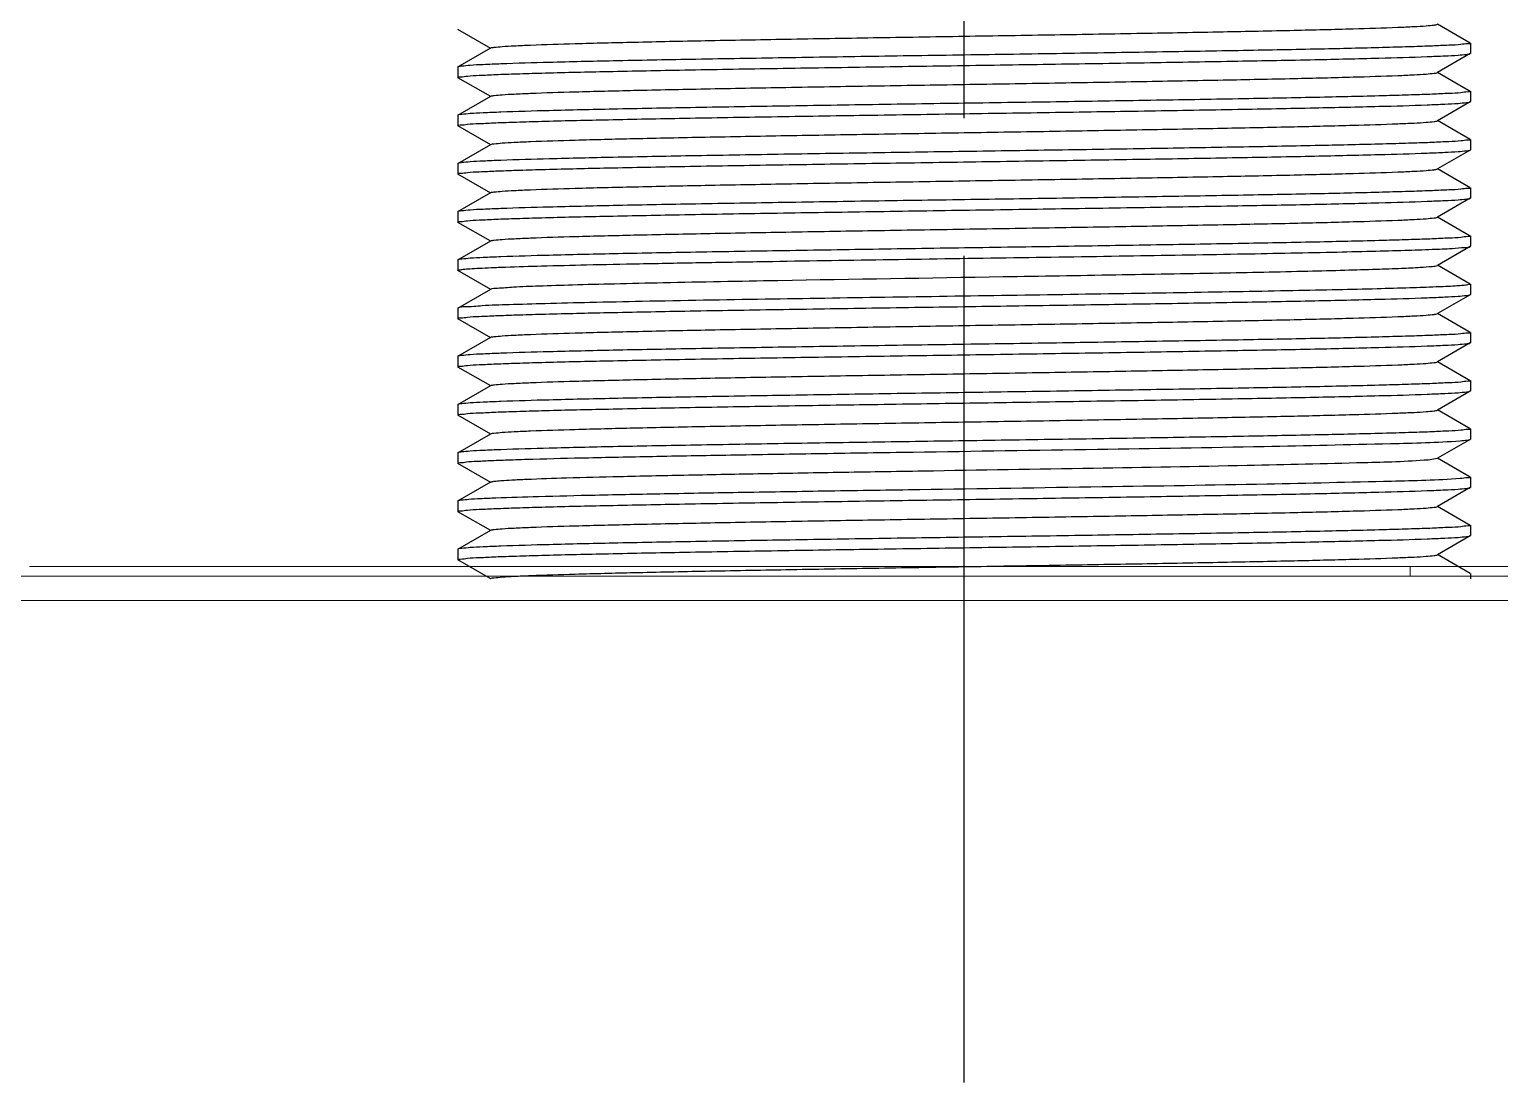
# Model space of a CAD drawing. Header units: millimetres. Extents: x -6909 to -4533, y -2578 to 782.
# Drawn here: x -6046.3 to -6015.81, y 561.09 to 582.93 of the extents above; entities that cross this region are included whole.
import ezdxf

# ---------------------------------------------------------------- set-up
doc = ezdxf.new("R2010")
doc.units = ezdxf.units.MM
doc.linetypes.add('CENTER2', pattern=[28.575, 19.05, -3.175, 3.175, -3.175])
doc.linetypes.add('HIDDENX2', pattern=[19.05, 12.7, -6.35])
doc.layers.add('HIDDEN', color=8, linetype='HIDDENX2')

msp = doc.modelspace()

# ---------------------------------------------------------------- linework, layer by layer
at = {"color": 7, "linetype": 'Continuous'}
for p, q in [((-6017.098, 583.044), (-6016.418, 582.651)), ((-6036.731, 582.535), (-6037.411, 582.927)), ((-6016.414, 582.647), (-6016.414, 582.432)), ((-6037.411, 582.151), (-6036.731, 582.544)), ((-6016.418, 582.427), (-6017.098, 582.035)), ((-6016.418, 582.427), (-6016.414, 582.432)), ((-6037.411, 582.151), (-6037.414, 582.147)), ((-6037.414, 582.147), (-6037.414, 581.932)), ((-6017.098, 582.044), (-6016.418, 581.651)), ((-6036.731, 581.535), (-6037.411, 581.927)), ((-6037.411, 581.151), (-6036.731, 581.544)), ((-6016.418, 581.427), (-6017.098, 581.035)), ((-6016.418, 581.427), (-6016.414, 581.432)), ((-6016.414, 581.647), (-6016.414, 581.432)), ((-6037.411, 581.151), (-6037.414, 581.147)), ((-6037.414, 581.147), (-6037.414, 580.932)), ((-6036.731, 580.535), (-6037.411, 580.927)), ((-6017.098, 581.044), (-6016.418, 580.651)), ((-6037.411, 580.151), (-6036.731, 580.544)), ((-6016.414, 580.647), (-6016.414, 580.432)), ((-6016.418, 580.427), (-6017.098, 580.035)), ((-6016.418, 580.427), (-6016.414, 580.432)), ((-6037.411, 580.151), (-6037.414, 580.147)), ((-6037.414, 580.147), (-6037.414, 579.932)), ((-6036.731, 579.535), (-6037.411, 579.927)), ((-6017.098, 580.044), (-6016.418, 579.651)), ((-6016.414, 579.647), (-6016.414, 579.432)), ((-6037.411, 579.151), (-6036.731, 579.544)), ((-6016.418, 579.427), (-6017.098, 579.035)), ((-6016.418, 579.427), (-6016.414, 579.432)), ((-6037.411, 579.151), (-6037.414, 579.147)), ((-6037.414, 579.147), (-6037.414, 578.932)), ((-6017.098, 579.044), (-6016.418, 578.651)), ((-6036.731, 578.535), (-6037.411, 578.927)), ((-6037.411, 578.151), (-6036.731, 578.544)), ((-6016.418, 578.427), (-6017.098, 578.035)), ((-6016.418, 578.427), (-6016.414, 578.432)), ((-6016.414, 578.647), (-6016.414, 578.432)), ((-6037.411, 578.151), (-6037.414, 578.147)), ((-6037.414, 578.147), (-6037.414, 577.932)), ((-6036.731, 577.535), (-6037.411, 577.927)), ((-6017.098, 578.044), (-6016.418, 577.651)), ((-6037.411, 577.151), (-6036.731, 577.544)), ((-6016.414, 577.647), (-6016.414, 577.432)), ((-6016.418, 577.427), (-6017.098, 577.035)), ((-6016.418, 577.427), (-6016.414, 577.432)), ((-6037.411, 577.151), (-6037.414, 577.147)), ((-6037.414, 577.147), (-6037.414, 576.932)), ((-6036.731, 576.535), (-6037.411, 576.927)), ((-6017.098, 577.044), (-6016.418, 576.651)), ((-6037.411, 576.151), (-6036.731, 576.544)), ((-6016.414, 576.647), (-6016.414, 576.432)), ((-6016.418, 576.427), (-6017.098, 576.035)), ((-6016.418, 576.427), (-6016.414, 576.432)), ((-6037.411, 576.151), (-6037.414, 576.147)), ((-6037.414, 576.147), (-6037.414, 575.932)), ((-6017.098, 576.044), (-6016.418, 575.651)), ((-6036.731, 575.535), (-6037.411, 575.927)), ((-6016.414, 575.647), (-6016.414, 575.432)), ((-6037.411, 575.151), (-6036.731, 575.544)), ((-6016.418, 575.427), (-6017.098, 575.035)), ((-6016.418, 575.427), (-6016.414, 575.432)), ((-6037.411, 575.151), (-6037.414, 575.147)), ((-6037.414, 575.147), (-6037.414, 574.932)), ((-6017.098, 575.044), (-6016.418, 574.651)), ((-6036.731, 574.535), (-6037.411, 574.927)), ((-6037.411, 574.151), (-6036.731, 574.544)), ((-6016.418, 574.427), (-6017.098, 574.035)), ((-6016.418, 574.427), (-6016.414, 574.432)), ((-6016.414, 574.647), (-6016.414, 574.432)), ((-6037.411, 574.151), (-6037.414, 574.147)), ((-6037.414, 574.147), (-6037.414, 573.932)), ((-6036.731, 573.535), (-6037.411, 573.927)), ((-6017.293, 574.007), (-6017.098, 574.035)), ((-6017.098, 574.044), (-6016.418, 573.651)), ((-6037.411, 573.151), (-6036.731, 573.544)), ((-6016.414, 573.647), (-6016.414, 573.432)), ((-6016.418, 573.427), (-6017.098, 573.035)), ((-6016.418, 573.427), (-6016.414, 573.432)), ((-6037.411, 573.151), (-6037.414, 573.147)), ((-6037.414, 573.147), (-6037.414, 572.932)), ((-6036.731, 572.535), (-6037.411, 572.927)), ((-6017.098, 573.044), (-6016.418, 572.651)), ((-6016.414, 572.647), (-6016.414, 572.432)), ((-6037.411, 572.151), (-6036.731, 572.544)), ((-6016.418, 572.427), (-6017.098, 572.035)), ((-6016.418, 572.427), (-6016.414, 572.432)), ((-6037.411, 572.151), (-6037.414, 572.147)), ((-6037.414, 572.147), (-6037.414, 571.932)), ((-6017.098, 572.044), (-6016.418, 571.651)), ((-6036.731, 571.535), (-6037.411, 571.927)), ((-6016.414, 571.647), (-6016.414, 571.539))]:
    msp.add_line(p, q, dxfattribs=at)
at = {"linetype": 'Continuous', "lineweight": 18}
for p, q in [((-6017.663, 571.789), (-6036.166, 571.789)), ((-6186.914, 571.589), (-5978.41, 571.589))]:
    msp.add_line(p, q, dxfattribs=at)
at = {"linetype": 'Continuous', "lineweight": 13}
msp.add_line((-5978.41, 571.089), (-6186.914, 571.089), dxfattribs=at)
at = {"color": 7, "linetype": 'Continuous'}
for points, knots in [([(-6036.731, 582.544), (-6036.71, 582.556), (-6036.627, 582.56), (-6036.468, 582.58), (-6036.216, 582.591), (-6035.713, 582.615), (-6034.884, 582.639), (-6033.677, 582.669), (-6032.219, 582.699), (-6030.565, 582.729), (-6028.775, 582.759), (-6026.916, 582.789), (-6025.057, 582.819), (-6023.267, 582.849), (-6021.612, 582.88), (-6020.154, 582.909), (-6018.947, 582.939), (-6018.118, 582.964), (-6017.614, 582.987), (-6017.361, 582.999), (-6017.202, 583.018), (-6017.119, 583.023), (-6017.098, 583.035)], [0, 0, 0, 0, 0.003743, 0.012054, 0.024879, 0.042115, 0.089131, 0.15137, 0.226528, 0.311822, 0.404091, 0.499914, 0.59574, 0.688018, 0.773327, 0.848507, 0.910772, 0.957819, 0.975068, 0.987912, 0.996236, 1, 1, 1, 1]), ([(-6016.414, 582.647), (-6016.414, 582.63), (-6016.517, 582.636), (-6016.632, 582.606), (-6016.897, 582.601), (-6017.229, 582.582), (-6017.664, 582.569), (-6018.409, 582.546), (-6019.536, 582.52), (-6021.084, 582.49), (-6022.853, 582.46), (-6024.775, 582.429), (-6026.779, 582.399), (-6028.787, 582.369), (-6030.725, 582.338), (-6032.518, 582.308), (-6034.1, 582.278), (-6035.41, 582.248), (-6036.31, 582.223), (-6036.855, 582.199), (-6037.129, 582.188), (-6037.3, 582.167), (-6037.388, 582.164), (-6037.411, 582.151)], [0, 0, 0, 0, 0.002481, 0.009595, 0.021342, 0.037612, 0.058261, 0.083091, 0.14432, 0.218992, 0.304286, 0.396977, 0.493563, 0.5904, 0.68383, 0.770317, 0.846589, 0.909773, 0.957486, 0.974949, 0.987926, 0.996289, 1, 1, 1, 1]), ([(-6037.414, 581.932), (-6037.414, 581.949), (-6037.311, 581.943), (-6037.197, 581.972), (-6036.932, 581.978), (-6036.6, 581.996), (-6036.165, 582.01), (-6035.42, 582.033), (-6034.294, 582.058), (-6032.746, 582.089), (-6030.977, 582.119), (-6029.055, 582.149), (-6027.052, 582.179), (-6025.044, 582.21), (-6023.106, 582.24), (-6021.312, 582.271), (-6019.73, 582.3), (-6018.42, 582.331), (-6017.52, 582.355), (-6016.974, 582.38), (-6016.701, 582.391), (-6016.529, 582.411), (-6016.441, 582.414), (-6016.418, 582.427)], [0, 0, 0, 0, 0.002481, 0.009594, 0.021339, 0.037606, 0.058252, 0.083076, 0.144293, 0.21895, 0.30423, 0.396907, 0.49348, 0.590307, 0.683733, 0.770222, 0.846502, 0.909698, 0.95743, 0.974905, 0.987895, 0.996274, 1, 1, 1, 1]), ([(-6036.731, 581.544), (-6036.71, 581.556), (-6036.627, 581.56), (-6036.468, 581.58), (-6036.216, 581.591), (-6035.713, 581.615), (-6034.884, 581.639), (-6033.677, 581.669), (-6032.219, 581.699), (-6030.565, 581.729), (-6028.775, 581.759), (-6026.916, 581.789), (-6025.057, 581.819), (-6023.267, 581.849), (-6021.612, 581.88), (-6020.154, 581.909), (-6018.947, 581.939), (-6018.118, 581.964), (-6017.614, 581.987), (-6017.361, 581.999), (-6017.202, 582.018), (-6017.119, 582.023), (-6017.098, 582.035)], [0, 0, 0, 0, 0.003748, 0.012054, 0.024883, 0.042116, 0.089133, 0.151373, 0.226532, 0.311826, 0.404093, 0.499916, 0.595742, 0.68802, 0.77333, 0.84851, 0.910775, 0.957821, 0.975071, 0.987913, 0.99624, 1, 1, 1, 1]), ([(-6037.414, 580.932), (-6037.414, 580.949), (-6037.311, 580.943), (-6037.197, 580.972), (-6036.932, 580.978), (-6036.6, 580.996), (-6036.165, 581.01), (-6035.419, 581.033), (-6034.293, 581.058), (-6032.745, 581.089), (-6030.976, 581.119), (-6029.054, 581.149), (-6027.051, 581.18), (-6025.043, 581.21), (-6023.105, 581.24), (-6021.312, 581.271), (-6019.73, 581.3), (-6018.42, 581.331), (-6017.52, 581.355), (-6016.974, 581.38), (-6016.701, 581.391), (-6016.529, 581.411), (-6016.441, 581.414), (-6016.418, 581.427)], [0, 0, 0, 0, 0.002481, 0.009595, 0.021342, 0.037613, 0.058261, 0.08309, 0.144312, 0.218974, 0.30426, 0.396946, 0.493525, 0.590348, 0.683764, 0.770247, 0.846523, 0.909714, 0.957437, 0.974909, 0.987896, 0.996274, 1, 1, 1, 1]), ([(-6016.414, 581.647), (-6016.414, 581.63), (-6016.517, 581.636), (-6016.632, 581.606), (-6016.897, 581.601), (-6017.229, 581.582), (-6017.664, 581.569), (-6018.41, 581.546), (-6019.536, 581.52), (-6021.084, 581.49), (-6022.854, 581.46), (-6024.776, 581.429), (-6026.779, 581.399), (-6028.788, 581.369), (-6030.725, 581.338), (-6032.519, 581.308), (-6034.101, 581.278), (-6035.411, 581.248), (-6036.31, 581.223), (-6036.855, 581.199), (-6037.129, 581.188), (-6037.3, 581.167), (-6037.388, 581.164), (-6037.411, 581.151)], [0, 0, 0, 0, 0.002481, 0.009595, 0.021345, 0.037618, 0.05827, 0.083104, 0.144338, 0.219013, 0.304313, 0.397014, 0.493606, 0.590438, 0.683859, 0.770341, 0.846612, 0.90979, 0.957493, 0.974954, 0.987927, 0.99629, 1, 1, 1, 1]), ([(-6036.731, 580.544), (-6036.71, 580.556), (-6036.627, 580.56), (-6036.468, 580.58), (-6036.216, 580.591), (-6035.713, 580.615), (-6034.884, 580.639), (-6033.677, 580.669), (-6032.219, 580.699), (-6030.565, 580.729), (-6028.775, 580.759), (-6026.916, 580.789), (-6025.057, 580.819), (-6023.267, 580.849), (-6021.612, 580.88), (-6020.154, 580.909), (-6018.947, 580.939), (-6018.118, 580.964), (-6017.614, 580.987), (-6017.361, 580.999), (-6017.202, 581.018), (-6017.119, 581.023), (-6017.098, 581.035)], [0, 0, 0, 0, 0.003744, 0.012054, 0.02488, 0.042114, 0.08913, 0.151369, 0.226528, 0.311823, 0.404091, 0.499914, 0.59574, 0.688017, 0.773327, 0.848507, 0.910773, 0.95782, 0.975067, 0.987913, 0.996235, 1, 1, 1, 1]), ([(-6016.414, 580.647), (-6016.414, 580.63), (-6016.517, 580.636), (-6016.632, 580.606), (-6016.897, 580.601), (-6017.229, 580.582), (-6017.664, 580.569), (-6018.409, 580.546), (-6019.536, 580.52), (-6021.084, 580.49), (-6022.853, 580.46), (-6024.775, 580.429), (-6026.779, 580.399), (-6028.787, 580.369), (-6030.725, 580.338), (-6032.518, 580.308), (-6034.1, 580.278), (-6035.41, 580.248), (-6036.31, 580.223), (-6036.855, 580.199), (-6037.129, 580.188), (-6037.3, 580.167), (-6037.388, 580.164), (-6037.411, 580.151)], [0, 0, 0, 0, 0.002481, 0.009595, 0.021342, 0.037612, 0.058261, 0.083089, 0.144317, 0.218989, 0.304284, 0.396975, 0.49356, 0.590397, 0.683829, 0.770318, 0.846592, 0.909775, 0.957487, 0.97495, 0.987926, 0.99629, 1, 1, 1, 1]), ([(-6037.414, 579.932), (-6037.414, 579.949), (-6037.311, 579.943), (-6037.197, 579.972), (-6036.932, 579.978), (-6036.6, 579.996), (-6036.165, 580.01), (-6035.42, 580.033), (-6034.294, 580.058), (-6032.746, 580.089), (-6030.977, 580.119), (-6029.055, 580.149), (-6027.052, 580.179), (-6025.044, 580.21), (-6023.106, 580.24), (-6021.312, 580.271), (-6019.73, 580.3), (-6018.42, 580.331), (-6017.52, 580.355), (-6016.974, 580.38), (-6016.701, 580.391), (-6016.529, 580.411), (-6016.441, 580.414), (-6016.418, 580.427)], [0, 0, 0, 0, 0.002481, 0.009594, 0.021339, 0.037607, 0.058253, 0.083077, 0.144295, 0.218954, 0.304232, 0.396909, 0.493483, 0.59031, 0.683735, 0.770222, 0.8465, 0.909697, 0.957429, 0.974905, 0.987895, 0.996273, 1, 1, 1, 1]), ([(-6036.731, 579.544), (-6036.71, 579.556), (-6036.627, 579.56), (-6036.468, 579.58), (-6036.216, 579.591), (-6035.713, 579.615), (-6034.884, 579.639), (-6033.677, 579.669), (-6032.219, 579.699), (-6030.565, 579.729), (-6028.775, 579.759), (-6026.916, 579.789), (-6025.057, 579.819), (-6023.267, 579.849), (-6021.612, 579.88), (-6020.154, 579.909), (-6018.947, 579.939), (-6018.118, 579.964), (-6017.614, 579.987), (-6017.361, 579.999), (-6017.202, 580.018), (-6017.119, 580.023), (-6017.098, 580.035)], [0, 0, 0, 0, 0.003746, 0.012055, 0.024881, 0.042116, 0.089133, 0.151372, 0.226531, 0.311824, 0.404092, 0.499915, 0.595742, 0.68802, 0.773329, 0.848509, 0.910774, 0.95782, 0.975071, 0.987912, 0.99624, 1, 1, 1, 1]), ([(-6016.414, 579.647), (-6016.414, 579.63), (-6016.517, 579.636), (-6016.632, 579.606), (-6016.897, 579.601), (-6017.229, 579.582), (-6017.664, 579.569), (-6018.41, 579.546), (-6019.536, 579.52), (-6021.084, 579.49), (-6022.853, 579.46), (-6024.776, 579.429), (-6026.779, 579.399), (-6028.788, 579.369), (-6030.725, 579.338), (-6032.519, 579.308), (-6034.101, 579.278), (-6035.411, 579.248), (-6036.31, 579.223), (-6036.855, 579.199), (-6037.129, 579.188), (-6037.3, 579.167), (-6037.388, 579.164), (-6037.411, 579.151)], [0, 0, 0, 0, 0.002481, 0.009596, 0.021345, 0.037618, 0.058271, 0.083105, 0.14434, 0.219013, 0.304312, 0.397011, 0.493603, 0.590436, 0.683857, 0.770338, 0.846609, 0.909788, 0.957493, 0.974954, 0.987927, 0.99629, 1, 1, 1, 1]), ([(-6037.414, 578.932), (-6037.414, 578.949), (-6037.311, 578.943), (-6037.197, 578.972), (-6036.932, 578.978), (-6036.6, 578.996), (-6036.165, 579.01), (-6035.419, 579.033), (-6034.293, 579.058), (-6032.745, 579.089), (-6030.976, 579.119), (-6029.054, 579.149), (-6027.051, 579.18), (-6025.043, 579.21), (-6023.105, 579.24), (-6021.312, 579.271), (-6019.73, 579.3), (-6018.42, 579.331), (-6017.52, 579.355), (-6016.974, 579.38), (-6016.701, 579.391), (-6016.529, 579.411), (-6016.441, 579.414), (-6016.418, 579.427)], [0, 0, 0, 0, 0.002481, 0.009595, 0.021342, 0.037611, 0.058259, 0.083086, 0.144306, 0.218967, 0.304254, 0.396941, 0.493519, 0.590342, 0.683762, 0.770247, 0.846524, 0.909714, 0.957435, 0.974908, 0.987896, 0.996274, 1, 1, 1, 1]), ([(-6036.731, 578.544), (-6036.71, 578.556), (-6036.627, 578.56), (-6036.468, 578.58), (-6036.216, 578.591), (-6035.713, 578.615), (-6034.884, 578.639), (-6033.677, 578.669), (-6032.219, 578.699), (-6030.565, 578.729), (-6028.775, 578.759), (-6026.916, 578.789), (-6025.057, 578.819), (-6023.267, 578.849), (-6021.612, 578.88), (-6020.154, 578.909), (-6018.947, 578.939), (-6018.118, 578.964), (-6017.614, 578.987), (-6017.361, 578.999), (-6017.202, 579.018), (-6017.119, 579.023), (-6017.098, 579.035)], [0, 0, 0, 0, 0.003746, 0.012053, 0.024882, 0.042114, 0.089131, 0.151371, 0.22653, 0.311824, 0.404092, 0.499915, 0.595741, 0.688019, 0.773328, 0.848509, 0.910775, 0.957821, 0.975068, 0.987913, 0.996237, 1, 1, 1, 1]), ([(-6016.414, 578.647), (-6016.414, 578.63), (-6016.517, 578.636), (-6016.632, 578.606), (-6016.897, 578.601), (-6017.229, 578.582), (-6017.664, 578.569), (-6018.409, 578.546), (-6019.536, 578.52), (-6021.084, 578.49), (-6022.853, 578.46), (-6024.775, 578.429), (-6026.779, 578.399), (-6028.787, 578.369), (-6030.725, 578.338), (-6032.519, 578.308), (-6034.101, 578.278), (-6035.41, 578.248), (-6036.31, 578.223), (-6036.855, 578.199), (-6037.129, 578.188), (-6037.3, 578.167), (-6037.388, 578.164), (-6037.411, 578.151)], [0, 0, 0, 0, 0.002481, 0.009595, 0.021342, 0.037613, 0.058262, 0.08309, 0.144317, 0.218989, 0.304286, 0.39698, 0.493566, 0.590402, 0.683835, 0.770324, 0.846599, 0.909779, 0.957488, 0.974951, 0.987926, 0.99629, 1, 1, 1, 1]), ([(-6031.042, 578.117), (-6030.225, 578.131), (-6028.559, 578.157), (-6026.06, 578.194), (-6023.612, 578.232), (-6021.358, 578.269), (-6019.664, 578.302), (-6018.505, 578.329), (-6017.813, 578.347), (-6017.259, 578.368), (-6016.842, 578.38), (-6016.584, 578.41), (-6016.451, 578.409), (-6016.418, 578.427)], [0, 0, 0, 0, 0.167499, 0.341744, 0.512492, 0.669646, 0.803934, 0.859966, 0.907446, 0.945676, 0.974083, 0.992266, 1, 1, 1, 1]), ([(-6037.414, 577.932), (-6037.414, 577.942), (-6037.358, 577.944), (-6037.291, 577.96), (-6037.143, 577.967), (-6036.954, 577.98), (-6036.706, 577.991), (-6036.276, 578.007), (-6035.615, 578.027), (-6034.688, 578.05), (-6033.596, 578.072), (-6032.362, 578.095), (-6031.495, 578.11), (-6031.042, 578.117)], [0, 0, 0, 0, 0.004744, 0.017971, 0.039806, 0.070168, 0.108891, 0.155789, 0.273054, 0.419491, 0.591953, 0.786893, 1, 1, 1, 1]), ([(-6030.775, 577.725), (-6029.218, 577.752), (-6026.883, 577.79), (-6023.831, 577.84), (-6021.725, 577.877), (-6020.14, 577.909), (-6019.056, 577.937), (-6018.409, 577.955), (-6017.889, 577.976), (-6017.498, 577.988), (-6017.255, 578.017), (-6017.129, 578.017), (-6017.098, 578.035)], [0, 0, 0, 0, 0.341434, 0.512047, 0.669116, 0.8034, 0.859459, 0.906991, 0.945289, 0.973803, 0.992107, 1, 1, 1, 1]), ([(-6036.731, 577.544), (-6036.691, 577.567), (-6036.523, 577.562), (-6036.199, 577.6), (-6035.675, 577.612), (-6034.98, 577.638), (-6034.119, 577.658), (-6032.7, 577.69), (-6031.568, 577.711), (-6030.775, 577.725)], [0, 0, 0, 0, 0.023488, 0.079643, 0.167482, 0.285246, 0.430545, 0.600448, 1, 1, 1, 1]), ([(-6016.414, 577.647), (-6016.414, 577.64), (-6016.454, 577.635), (-6016.503, 577.624), (-6016.609, 577.616), (-6016.815, 577.601), (-6017.176, 577.585), (-6017.715, 577.566), (-6018.395, 577.547), (-6019.204, 577.528), (-6020.13, 577.509), (-6021.557, 577.482), (-6023.517, 577.449), (-6025.993, 577.411), (-6028.524, 577.373), (-6030.214, 577.346), (-6031.042, 577.333)], [0, 0, 0, 0, 0.001523, 0.00567, 0.012503, 0.022016, 0.048926, 0.086007, 0.132692, 0.188278, 0.251915, 0.322638, 0.48096, 0.65365, 0.830218, 1, 1, 1, 1]), ([(-6037.414, 576.932), (-6037.414, 576.949), (-6037.311, 576.943), (-6037.197, 576.972), (-6036.932, 576.978), (-6036.6, 576.996), (-6036.165, 577.01), (-6035.419, 577.033), (-6034.294, 577.058), (-6032.746, 577.089), (-6030.977, 577.119), (-6029.054, 577.149), (-6027.051, 577.18), (-6025.043, 577.21), (-6023.106, 577.24), (-6021.312, 577.271), (-6019.73, 577.3), (-6018.42, 577.331), (-6017.52, 577.355), (-6016.974, 577.38), (-6016.701, 577.391), (-6016.529, 577.411), (-6016.441, 577.414), (-6016.418, 577.427)], [0, 0, 0, 0, 0.002481, 0.009595, 0.021341, 0.03761, 0.058257, 0.083082, 0.144299, 0.218959, 0.304245, 0.396932, 0.49351, 0.590334, 0.683757, 0.770244, 0.846522, 0.909712, 0.957434, 0.974907, 0.987896, 0.996274, 1, 1, 1, 1]), ([(-6031.042, 577.333), (-6031.891, 577.319), (-6033.103, 577.298), (-6034.622, 577.266), (-6035.543, 577.245), (-6036.286, 577.219), (-6036.846, 577.208), (-6037.19, 577.169), (-6037.368, 577.176), (-6037.411, 577.151)], [0, 0, 0, 0, 0.400102, 0.570174, 0.715568, 0.833299, 0.920993, 0.9769, 1, 1, 1, 1]), ([(-6036.731, 576.544), (-6036.71, 576.556), (-6036.627, 576.56), (-6036.468, 576.58), (-6036.216, 576.591), (-6035.713, 576.615), (-6034.884, 576.639), (-6033.677, 576.669), (-6032.219, 576.699), (-6030.565, 576.729), (-6028.775, 576.759), (-6026.916, 576.789), (-6025.057, 576.819), (-6023.267, 576.849), (-6021.612, 576.88), (-6020.154, 576.909), (-6018.947, 576.939), (-6018.118, 576.964), (-6017.614, 576.987), (-6017.361, 576.999), (-6017.202, 577.018), (-6017.119, 577.023), (-6017.098, 577.035)], [0, 0, 0, 0, 0.003748, 0.012054, 0.024884, 0.042115, 0.089133, 0.151373, 0.226532, 0.311826, 0.404093, 0.499916, 0.595742, 0.68802, 0.77333, 0.84851, 0.910776, 0.957821, 0.975071, 0.987913, 0.99624, 1, 1, 1, 1]), ([(-6016.414, 576.647), (-6016.414, 576.63), (-6016.517, 576.636), (-6016.632, 576.606), (-6016.897, 576.601), (-6017.229, 576.582), (-6017.664, 576.569), (-6018.409, 576.546), (-6019.536, 576.52), (-6021.084, 576.49), (-6022.853, 576.46), (-6024.775, 576.429), (-6026.779, 576.399), (-6028.787, 576.369), (-6030.725, 576.338), (-6032.519, 576.308), (-6034.101, 576.278), (-6035.41, 576.248), (-6036.31, 576.223), (-6036.855, 576.199), (-6037.129, 576.188), (-6037.3, 576.167), (-6037.388, 576.164), (-6037.411, 576.151)], [0, 0, 0, 0, 0.002481, 0.009595, 0.021343, 0.037614, 0.058263, 0.083091, 0.144319, 0.218991, 0.30429, 0.396988, 0.493576, 0.590412, 0.683843, 0.770332, 0.846605, 0.909783, 0.957489, 0.974951, 0.987927, 0.99629, 1, 1, 1, 1]), ([(-6037.414, 575.932), (-6037.414, 575.949), (-6037.311, 575.943), (-6037.197, 575.972), (-6036.932, 575.978), (-6036.6, 575.996), (-6036.165, 576.01), (-6035.419, 576.033), (-6034.293, 576.058), (-6032.745, 576.089), (-6030.977, 576.119), (-6029.055, 576.149), (-6027.051, 576.179), (-6025.043, 576.21), (-6023.106, 576.24), (-6021.312, 576.271), (-6019.73, 576.3), (-6018.42, 576.331), (-6017.52, 576.355), (-6016.974, 576.38), (-6016.701, 576.391), (-6016.529, 576.411), (-6016.441, 576.414), (-6016.418, 576.427)], [0, 0, 0, 0, 0.002481, 0.009594, 0.021341, 0.03761, 0.058258, 0.083085, 0.144307, 0.218966, 0.304245, 0.396925, 0.493502, 0.590329, 0.683749, 0.77023, 0.846508, 0.909704, 0.957433, 0.974907, 0.987896, 0.996274, 1, 1, 1, 1]), ([(-6036.731, 575.544), (-6036.71, 575.556), (-6036.627, 575.56), (-6036.468, 575.58), (-6036.216, 575.591), (-6035.713, 575.615), (-6034.884, 575.639), (-6033.677, 575.669), (-6032.219, 575.699), (-6030.565, 575.729), (-6028.775, 575.759), (-6026.916, 575.789), (-6025.057, 575.819), (-6023.267, 575.849), (-6021.612, 575.88), (-6020.154, 575.909), (-6018.947, 575.939), (-6018.118, 575.964), (-6017.614, 575.987), (-6017.361, 575.999), (-6017.202, 576.018), (-6017.119, 576.023), (-6017.098, 576.035)], [0, 0, 0, 0, 0.003743, 0.012054, 0.02488, 0.042114, 0.08913, 0.151369, 0.226528, 0.311822, 0.404091, 0.499914, 0.59574, 0.688017, 0.773326, 0.848506, 0.910772, 0.957819, 0.975067, 0.987913, 0.996235, 1, 1, 1, 1]), ([(-6016.414, 575.647), (-6016.414, 575.63), (-6016.517, 575.636), (-6016.632, 575.606), (-6016.897, 575.601), (-6017.229, 575.582), (-6017.664, 575.569), (-6018.41, 575.546), (-6019.536, 575.52), (-6021.084, 575.49), (-6022.853, 575.46), (-6024.776, 575.429), (-6026.779, 575.399), (-6028.787, 575.369), (-6030.725, 575.338), (-6032.519, 575.308), (-6034.101, 575.278), (-6035.41, 575.248), (-6036.31, 575.223), (-6036.855, 575.199), (-6037.129, 575.188), (-6037.3, 575.167), (-6037.388, 575.164), (-6037.411, 575.151)], [0, 0, 0, 0, 0.002481, 0.009595, 0.021343, 0.037615, 0.058266, 0.083099, 0.144332, 0.219005, 0.304298, 0.396993, 0.493583, 0.590419, 0.683845, 0.770326, 0.846597, 0.90978, 0.95749, 0.974952, 0.987927, 0.99629, 1, 1, 1, 1]), ([(-6037.414, 574.932), (-6037.414, 574.949), (-6037.311, 574.943), (-6037.197, 574.972), (-6036.932, 574.978), (-6036.6, 574.996), (-6036.165, 575.01), (-6035.42, 575.033), (-6034.294, 575.058), (-6032.746, 575.089), (-6030.977, 575.119), (-6029.055, 575.149), (-6027.052, 575.179), (-6025.043, 575.21), (-6023.106, 575.24), (-6021.312, 575.271), (-6019.73, 575.3), (-6018.42, 575.331), (-6017.52, 575.355), (-6016.974, 575.38), (-6016.701, 575.391), (-6016.529, 575.411), (-6016.441, 575.414), (-6016.418, 575.427)], [0, 0, 0, 0, 0.002481, 0.009594, 0.02134, 0.037609, 0.058254, 0.083078, 0.144293, 0.218952, 0.304236, 0.396919, 0.493495, 0.590321, 0.683747, 0.770236, 0.846516, 0.909707, 0.957433, 0.974907, 0.987896, 0.996274, 1, 1, 1, 1]), ([(-6036.731, 574.544), (-6036.71, 574.556), (-6036.627, 574.56), (-6036.468, 574.58), (-6036.216, 574.591), (-6035.713, 574.615), (-6034.884, 574.639), (-6033.677, 574.669), (-6032.219, 574.699), (-6030.565, 574.729), (-6028.775, 574.759), (-6026.916, 574.789), (-6025.057, 574.819), (-6023.267, 574.849), (-6021.612, 574.88), (-6020.154, 574.909), (-6018.947, 574.939), (-6018.118, 574.964), (-6017.614, 574.987), (-6017.361, 574.999), (-6017.202, 575.018), (-6017.119, 575.023), (-6017.098, 575.035)], [0, 0, 0, 0, 0.003747, 0.012055, 0.024882, 0.042116, 0.089133, 0.151373, 0.226531, 0.311825, 0.404093, 0.499916, 0.595742, 0.68802, 0.77333, 0.84851, 0.910774, 0.95782, 0.975072, 0.987913, 0.99624, 1, 1, 1, 1]), ([(-6016.414, 574.647), (-6016.414, 574.63), (-6016.517, 574.636), (-6016.632, 574.606), (-6016.897, 574.601), (-6017.229, 574.582), (-6017.664, 574.569), (-6018.41, 574.546), (-6019.536, 574.52), (-6021.084, 574.49), (-6022.853, 574.46), (-6024.776, 574.429), (-6026.779, 574.399), (-6028.788, 574.369), (-6030.725, 574.338), (-6032.519, 574.308), (-6034.101, 574.278), (-6035.411, 574.248), (-6036.31, 574.223), (-6036.855, 574.199), (-6037.129, 574.188), (-6037.3, 574.167), (-6037.388, 574.164), (-6037.411, 574.151)], [0, 0, 0, 0, 0.002481, 0.009595, 0.021343, 0.037615, 0.058266, 0.083096, 0.144325, 0.218998, 0.304299, 0.397, 0.493591, 0.590425, 0.683853, 0.770339, 0.846611, 0.909788, 0.957491, 0.974952, 0.987927, 0.99629, 1, 1, 1, 1]), ([(-6016.628, 574.399), (-6016.579, 574.403), (-6016.511, 574.412), (-6016.437, 574.416), (-6016.418, 574.427)], [0, 0, 0, 0, 0.68756, 1, 1, 1, 1]), ([(-6037.414, 573.932), (-6037.414, 573.947), (-6037.323, 573.943), (-6037.22, 573.969), (-6036.984, 573.975), (-6036.688, 573.993), (-6036.299, 574.006), (-6035.63, 574.027), (-6034.616, 574.051), (-6033.215, 574.08), (-6031.602, 574.108), (-6029.83, 574.137), (-6027.328, 574.175), (-6024.272, 574.222), (-6020.972, 574.273), (-6018.465, 574.332), (-6017.108, 574.363), (-6016.628, 574.399)], [0, 0, 0, 0, 0.002244, 0.00865, 0.019232, 0.033902, 0.052543, 0.075001, 0.13057, 0.19874, 0.277222, 0.363381, 0.454312, 0.638191, 0.804319, 0.930531, 1, 1, 1, 1]), ([(-6036.731, 573.544), (-6036.712, 573.555), (-6036.637, 573.56), (-6036.494, 573.577), (-6036.268, 573.588), (-6035.816, 573.611), (-6035.071, 573.634), (-6033.982, 573.662), (-6032.66, 573.69), (-6031.148, 573.719), (-6029.496, 573.747), (-6027.174, 573.785), (-6024.347, 573.831), (-6021.299, 573.882), (-6018.987, 573.94), (-6017.736, 573.971), (-6017.293, 574.007)], [0, 0, 0, 0, 0.003449, 0.011002, 0.022631, 0.038241, 0.080881, 0.137522, 0.206297, 0.284935, 0.370843, 0.461183, 0.643183, 0.807096, 0.931456, 1, 1, 1, 1]), ([(-6016.628, 573.615), (-6017.102, 573.579), (-6018.44, 573.548), (-6020.914, 573.489), (-6024.176, 573.439), (-6027.201, 573.393), (-6029.684, 573.355), (-6031.451, 573.326), (-6033.067, 573.298), (-6034.481, 573.27), (-6035.643, 573.242), (-6036.438, 573.218), (-6036.92, 573.196), (-6037.161, 573.185), (-6037.312, 573.167), (-6037.391, 573.163), (-6037.411, 573.151)], [0, 0, 0, 0, 0.068599, 0.193076, 0.357128, 0.539249, 0.629631, 0.715558, 0.794188, 0.862925, 0.9195, 0.962047, 0.977598, 0.98916, 0.996635, 1, 1, 1, 1]), ([(-6016.414, 573.647), (-6016.414, 573.628), (-6016.526, 573.637), (-6016.574, 573.619), (-6016.628, 573.615)], [0, 0, 0, 0, 0.257854, 1, 1, 1, 1]), ([(-6037.414, 572.932), (-6037.414, 572.949), (-6037.311, 572.943), (-6037.197, 572.972), (-6036.932, 572.978), (-6036.6, 572.996), (-6036.165, 573.01), (-6035.42, 573.033), (-6034.294, 573.058), (-6032.746, 573.089), (-6030.977, 573.119), (-6029.055, 573.149), (-6027.052, 573.179), (-6025.044, 573.21), (-6023.106, 573.24), (-6021.312, 573.271), (-6019.73, 573.3), (-6018.42, 573.331), (-6017.52, 573.355), (-6016.974, 573.38), (-6016.701, 573.391), (-6016.529, 573.411), (-6016.441, 573.414), (-6016.418, 573.427)], [0, 0, 0, 0, 0.002481, 0.009594, 0.02134, 0.037608, 0.058253, 0.083076, 0.144292, 0.21895, 0.304232, 0.396912, 0.493485, 0.590312, 0.683739, 0.770229, 0.84651, 0.909702, 0.957431, 0.974906, 0.987895, 0.996274, 1, 1, 1, 1]), ([(-6036.731, 572.544), (-6036.71, 572.556), (-6036.627, 572.56), (-6036.468, 572.58), (-6036.216, 572.591), (-6035.713, 572.615), (-6034.884, 572.639), (-6033.677, 572.669), (-6032.219, 572.699), (-6030.565, 572.729), (-6028.775, 572.759), (-6026.916, 572.789), (-6025.057, 572.819), (-6023.267, 572.849), (-6021.612, 572.88), (-6020.154, 572.909), (-6018.947, 572.939), (-6018.118, 572.964), (-6017.614, 572.987), (-6017.361, 572.999), (-6017.202, 573.018), (-6017.119, 573.023), (-6017.098, 573.035)], [0, 0, 0, 0, 0.003744, 0.012055, 0.02488, 0.042116, 0.089132, 0.151371, 0.226529, 0.311823, 0.404091, 0.499915, 0.595741, 0.688019, 0.773328, 0.848508, 0.910773, 0.957819, 0.97507, 0.987912, 0.996238, 1, 1, 1, 1]), ([(-6016.414, 572.647), (-6016.414, 572.63), (-6016.517, 572.636), (-6016.632, 572.606), (-6016.897, 572.601), (-6017.229, 572.582), (-6017.664, 572.569), (-6018.41, 572.546), (-6019.536, 572.52), (-6021.084, 572.49), (-6022.853, 572.46), (-6024.776, 572.429), (-6026.779, 572.399), (-6028.788, 572.369), (-6030.725, 572.338), (-6032.519, 572.308), (-6034.101, 572.278), (-6035.411, 572.248), (-6036.31, 572.223), (-6036.855, 572.199), (-6037.129, 572.188), (-6037.3, 572.167), (-6037.388, 572.164), (-6037.411, 572.151)], [0, 0, 0, 0, 0.002481, 0.009595, 0.021344, 0.037617, 0.058268, 0.0831, 0.144331, 0.219006, 0.304308, 0.397009, 0.4936, 0.590433, 0.683857, 0.770342, 0.846613, 0.90979, 0.957492, 0.974953, 0.987927, 0.99629, 1, 1, 1, 1]), ([(-6037.414, 571.932), (-6037.414, 571.949), (-6037.311, 571.943), (-6037.197, 571.972), (-6036.932, 571.978), (-6036.6, 571.996), (-6036.165, 572.01), (-6035.419, 572.033), (-6034.293, 572.058), (-6032.745, 572.089), (-6030.976, 572.119), (-6029.054, 572.149), (-6027.051, 572.18), (-6025.043, 572.21), (-6023.105, 572.24), (-6021.312, 572.271), (-6019.73, 572.3), (-6018.42, 572.331), (-6017.52, 572.355), (-6016.974, 572.38), (-6016.701, 572.391), (-6016.529, 572.411), (-6016.441, 572.414), (-6016.418, 572.427)], [0, 0, 0, 0, 0.002481, 0.009595, 0.021343, 0.037613, 0.058262, 0.083091, 0.144315, 0.218974, 0.304258, 0.396943, 0.493522, 0.590346, 0.683762, 0.770243, 0.84652, 0.909712, 0.957436, 0.974909, 0.987896, 0.996274, 1, 1, 1, 1]), ([(-6036.731, 571.544), (-6036.71, 571.556), (-6036.627, 571.56), (-6036.468, 571.58), (-6036.216, 571.591), (-6035.713, 571.615), (-6034.884, 571.639), (-6033.677, 571.669), (-6032.219, 571.699), (-6030.565, 571.729), (-6028.775, 571.759), (-6026.916, 571.789), (-6025.057, 571.819), (-6023.267, 571.849), (-6021.612, 571.88), (-6020.154, 571.909), (-6018.947, 571.939), (-6018.118, 571.964), (-6017.614, 571.987), (-6017.361, 571.999), (-6017.202, 572.018), (-6017.119, 572.023), (-6017.098, 572.035)], [0, 0, 0, 0, 0.003748, 0.012054, 0.024883, 0.042115, 0.089132, 0.151372, 0.226532, 0.311825, 0.404093, 0.499916, 0.595742, 0.68802, 0.77333, 0.84851, 0.910776, 0.957821, 0.97507, 0.987913, 0.996239, 1, 1, 1, 1])]:
    msp.add_open_spline(points, degree=3, knots=knots, dxfattribs=at)
at = {"linetype": 'Continuous', "lineweight": 18}
for points in [[(-6036.166, 571.789), (-6036.559, 571.789), (-6037.356, 571.789), (-6038.171, 571.789), (-6038.79, 571.789), (-6038.997, 571.789), (-6039.414, 571.789), (-6039.623, 571.789), (-6040.252, 571.789), (-6040.675, 571.789), (-6041.314, 571.789), (-6041.528, 571.789), (-6041.958, 571.789), (-6042.173, 571.789), (-6042.819, 571.789), (-6043.683, 571.789), (-6044.987, 571.789), (-6045.861, 571.789), (-6046.299, 571.789)], [(-6007.53, 571.789), (-6007.968, 571.789), (-6008.843, 571.789), (-6009.715, 571.789), (-6010.367, 571.789), (-6010.584, 571.789), (-6011.018, 571.789), (-6011.234, 571.789), (-6011.88, 571.789), (-6012.309, 571.789), (-6012.948, 571.789), (-6013.161, 571.789), (-6013.584, 571.789), (-6013.795, 571.789), (-6014.424, 571.789), (-6015.255, 571.789), (-6016.474, 571.789), (-6017.269, 571.789), (-6017.663, 571.789)]]:
    msp.add_open_spline(points, degree=3, knots=[0, 0, 0, 0, 0.125, 0.25, 0.25, 0.3125, 0.3125, 0.375, 0.375, 0.5, 0.5, 0.5625, 0.5625, 0.625, 0.625, 0.75, 0.875, 1, 1, 1, 1], dxfattribs=at)
msp.add_open_spline([(-6017.663, 571.789), (-6017.663, 571.723), (-6017.663, 571.656), (-6017.663, 571.589)], degree=3, dxfattribs=at)
at = {"layer": 'HIDDEN', "color": 1, "linetype": 'CENTER2', "ltscale": 0.9}
msp.add_line((-6026.914, 561.089), (-6026.914, 604.839), dxfattribs=at)

doc.saveas('drawing.dxf')
